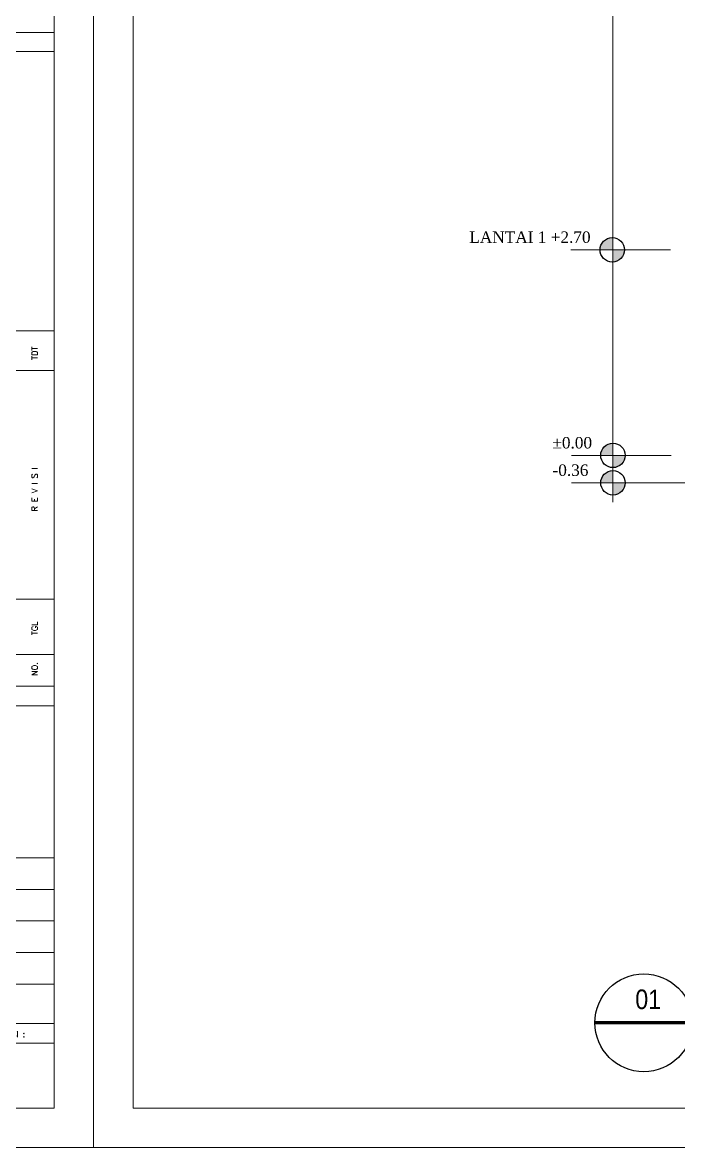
# Model space of a CAD drawing. Header units: millimetres. Extents: x -9564 to 494436, y -140371 to 4257.
# Drawn here: x 115501 to 124122, y -25289 to -10513 of the extents above; entities that cross this region are included whole.
import ezdxf
from ezdxf.enums import TextEntityAlignment as Align

# ---------------------------------------------------------------- set-up
doc = ezdxf.new("R2010")
doc.units = ezdxf.units.MM
doc.header["$MEASUREMENT"] = 0
doc.linetypes.add('DASHED2', pattern=[0.375, 0.25, -0.125])
doc.linetypes.add('HIDDEN2', pattern=[0.1875, 0.125, -0.0625])
for name, color, linetype, lineweight in [('AS', 8, 'HIDDEN2', 5), ('DIM', 1, 'Continuous', 5), ('LEGEND', 1, 'DASHED2', 50), ('XR-KOP A3_MOZART$0$KOP-A1$0$A-GRSKOP', 1, 'Continuous', 5), ('XR-KOP A3_MOZART$0$KOP-A1$0$A-TXTKOP', 3, 'Continuous', 5)]:
    doc.layers.add(name, color=color, linetype=linetype, lineweight=lineweight)
for name, color, linetype in [('ht', 14, 'Continuous'), ('NOT', 1, 'Continuous'), ('TEXT', 4, 'Continuous')]:
    doc.layers.add(name, color=color, linetype=linetype)
doc.styles.add('NOTEXT1', font='arial.ttf')
doc.styles.add('NOTEXT2', font='arial.ttf')
doc.styles.add('NOTEXT4', font='arial.ttf')
doc.styles.add('style1', font='times.ttf', dxfattribs={"height": 0.15})
doc.styles.add('XR-KOP A3_MOZART$0$KOP-A1$0$ROMANS', font='romans.shx', dxfattribs={"height": 200})

# ---------------------------------------------------------------- blocks, each defined once
blk = doc.blocks.new('hsdh')
at = {"layer": 'XR-KOP A3_MOZART$0$KOP-A1$0$A-GRSKOP', "linetype": 'Continuous', "lineweight": 5}
for p, q in [((140385, 69286), (145017, 69286)), ((140385, 69063), (145017, 69063)), ((140385, 65781), (145017, 65781)), ((140385, 65781), (145017, 65781)), ((140385, 65317), (145017, 65317)), ((140385, 62631), (145017, 62631)), ((140385, 61982), (145017, 61982)), ((140385, 61611), (145017, 61611)), ((140385, 61611), (145017, 61611)), ((140385, 61380), (145017, 61380)), ((140385, 59597), (145017, 59597)), ((141774, 59226), (145017, 59226)), ((141774, 58856), (145017, 58856)), ((140385, 58485), (145017, 58485)), ((140385, 58115), (145017, 58115)), ((140385, 57651), (145017, 57651)), ((140385, 57420), (145017, 57420))]:
    blk.add_line(p, q, dxfattribs=at)
at = {"layer": 'XR-KOP A3_MOZART$0$KOP-A1$0$A-GRSKOP', "color": 0, "linetype": 'Continuous', "lineweight": 5}
blk.add_lwpolyline([(145480, 82601), (107945, 82601), (107945, 56197), (145480, 56197)], close=True, dxfattribs=at)
at = {"layer": 'XR-KOP A3_MOZART$0$KOP-A1$0$A-GRSKOP', "color": 5, "linetype": 'Continuous', "lineweight": 5}
blk.add_lwpolyline([(145017, 82138), (108409, 82138), (108409, 56660), (145017, 56660)], close=True, dxfattribs=at)
at = {"layer": 'XR-KOP A3_MOZART$0$KOP-A1$0$A-TXTKOP', "lineweight": 5, "style": 'XR-KOP A3_MOZART$0$KOP-A1$0$ROMANS'}
for s, height, p in [('TDT', 69.5, (144822, 65440)), ('R E V I S I', 69.49, (144822, 63662)), ('TGL', 69.5, (144822, 62210)), ('NO.', 69.5, (144822, 61732))]:
    blk.add_text(s, height=height, rotation=90, dxfattribs=at).set_placement(p)
blk.add_text('REVISI :', height=69.5, dxfattribs=at).set_placement((144317, 57491))
blk = doc.blocks.new('NOT-28-ADI')
at = {"const_width": 50}
blk.add_lwpolyline([(-750, 0), (750, 0)], dxfattribs=at)
blk.add_circle((0, 0), 750)
at = {"layer": 'NOT'}
blk.add_line((750, 0), (12100, 0), dxfattribs=at)
at = {"color": 5, "style": 'NOTEXT4'}
for tag, p in [('JDL1', (988, 765)), ('JDL2', (988, 250))]:
    blk.add_attdef(tag, p, '', height=350, dxfattribs=at)
at = {"color": 5, "style": 'NOTEXT4', "width": 0.85}
blk.add_attdef('NO', text='', height=300, dxfattribs=at).set_placement((68, 360), align=Align.MIDDLE_CENTER)
at = {"style": 'NOTEXT1', "width": 0.85}
blk.add_attdef('REF.', text='', height=200, dxfattribs=at).set_placement((0, -190), align=Align.TOP_CENTER)
blk.add_attdef('SCALE', (1020, -398), '', height=200, dxfattribs=at)
blk.add_attdef('ROOM', text='', height=200, dxfattribs=at).set_placement((3715, -388), align=Align.RIGHT)
blk = doc.blocks.new('A$C459A4C15')
at = {"layer": 'ht'}
h = blk.add_hatch(color=256, dxfattribs=at)
h.paths.add_polyline_path([(0, 0.0801), (0, 0), (-0.0801, 0, -0.414214)])
h.paths.add_polyline_path([(0, 0), (0.0801, 0, -0.414214), (0, -0.0801)])
blk.add_circle((0, 0), 0.0801, dxfattribs=at)

msp = doc.modelspace()

# ---------------------------------------------------------------- linework, layer by layer
at = {"layer": 'AS'}
msp.add_line((124023.2534, -16558.8917), (146064.9357, -16558.8917, 0), dxfattribs=at)
at = {"layer": 'DIM', "color": 1, "linetype": 'ByBlock'}
for p, q in [((123259.5828, -1426.5377, 0), (123259.5828, -16812.9079, 0)), ((122706.057, -13498.8922, 0), (124014.2593, -13498.8922, 0)), ((122715.0511, -16198.8917, 0), (124023.2534, -16198.8917, 0)), ((122715.0511, -16558.8917), (124023.2534, -16558.8917))]:
    msp.add_line(p, q, dxfattribs=at)

# ---------------------------------------------------------------- block references
at = {"xscale": 1999.999623816605, "yscale": 1999.999623816605, "zscale": 1999.999623816605}
for p in [(123250.5887, -13498.8922, 0), (123259.5828, -16198.8917, 0), (123259.5828, -16558.8917)]:
    msp.add_blockref('A$C459A4C15', p, dxfattribs=at)
at = {"layer": 'LEGEND', "xscale": 1.118963964633539, "yscale": 1.118963964633539, "zscale": 1.118963964633539}
for p in [(-46350.945, -88170.8627), (-4350.9529, -88170.8627)]:
    msp.add_blockref('hsdh', p, dxfattribs=at)
at = {"layer": 'NOT'}
ref = msp.add_blockref('NOT-28-ADI', (123665.0834, -23650.8295), dxfattribs=dict(at, xscale=0.8571426960544481, yscale=0.8571426960544481, zscale=0.8571426960544481))
ref.add_attrib('NO', '01', dxfattribs={"layer": '0', "color": 5, "height": 257.14281, "style": 'NOTEXT2', "width": 0.85}).set_placement((123723.3957, -23342.5665), align=Align.MIDDLE_CENTER)
ref.add_attrib('JDL2', 'FRONT ELEVATION', (124511.6935, -23436.5073), dxfattribs={"layer": '0', "color": 5, "height": 299.999944, "style": 'NOTEXT2'})
ref.add_attrib('SCALE', '1 : 100', (124538.9739, -23991.9065), dxfattribs={"layer": '0', "height": 171.42854, "style": 'NOTEXT1', "width": 0.85})

# ---------------------------------------------------------------- texts
at = {"layer": 'TEXT', "style": 'style1'}
for s, height, p in [('LANTAI 1 +2.70', 149.999972, (122966.2012, -13407.4746, 0)), ('%%P0.00', 149.99997, (122985.585, -16107.4741, 0)), ('-0.36', 149.99997, (122937.784, -16467.474))]:
    msp.add_text(s, height=height, dxfattribs=at).set_placement(p, align=Align.RIGHT)

doc.saveas('drawing.dxf')
